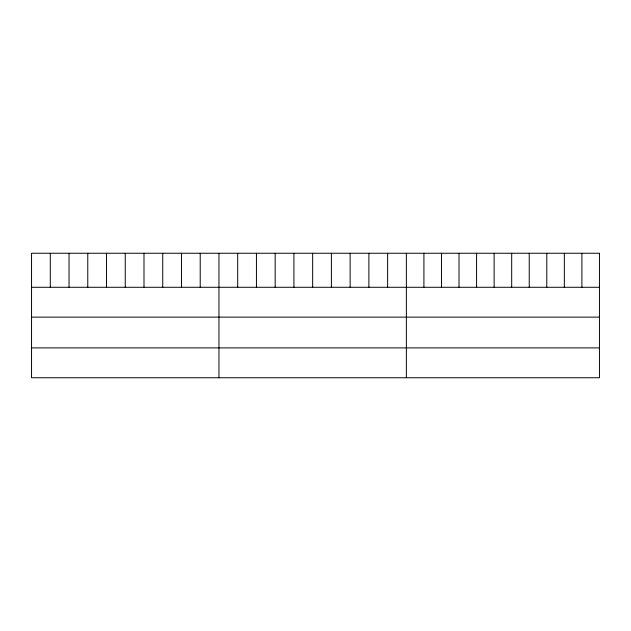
<?xml version="1.0" encoding="UTF-8"?>
<svg xmlns="http://www.w3.org/2000/svg" width="631" height="631" viewBox="0 0 631 631"><rect width="100%" height="100%" fill="white"/><g stroke="black" fill="none" stroke-linecap="round" stroke-linejoin="round"><path stroke-width="0.95" d="M31.55 287.279L599.45 287.279M31.55 317.133L599.45 317.133M31.55 347.894L599.45 347.894M581.9 253.252L581.9 287.279M564.343 253.252L564.343 287.279M546.793 253.252L546.793 287.279M529.235 253.252L529.235 287.279M511.686 253.252L511.686 287.279M494.128 253.252L494.128 287.279M476.579 253.252L476.579 287.279M459.021 253.252L459.021 287.279M441.471 253.252L441.471 287.279M423.914 253.252L423.914 287.279M406.364 253.252L406.364 377.748M387.623 253.252L387.623 287.279M368.883 253.252L368.883 287.279M350.142 253.252L350.142 287.279M331.401 253.252L331.401 287.279M312.66 253.252L312.66 287.279M293.92 253.252L293.92 287.279M275.179 253.252L275.179 287.279M256.438 253.252L256.438 287.279M237.698 253.252L237.698 287.279M218.957 253.252L218.957 377.748M200.216 253.252L200.216 287.279M181.476 253.252L181.476 287.279M162.735 253.252L162.735 287.279M143.994 253.252L143.994 287.279M125.254 253.252L125.254 287.279M106.513 253.252L106.513 287.279M87.772 253.252L87.772 287.279M69.031 253.252L69.031 287.279M50.291 253.252L50.291 287.279M599.45 253.252L31.55 253.252L31.55 377.748L599.45 377.748L599.45 253.252"/></g></svg>
